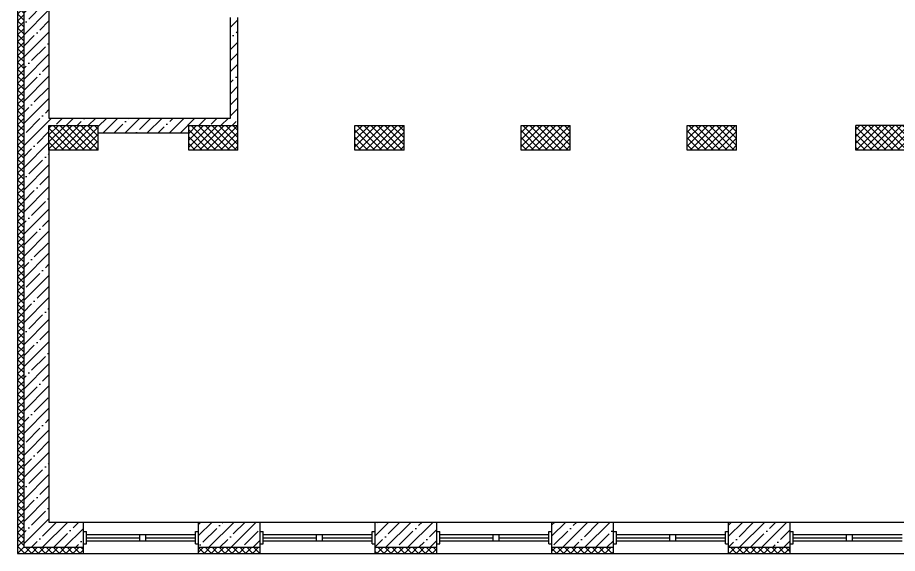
# Model space of a CAD drawing. Header units: millimetres. Extents: x -64157 to 9394, y -60673 to 2699.
# Drawn here: x -12126 to 2168, y -60673 to -51973 of the extents above; entities that cross this region are included whole.
import ezdxf

# ---------------------------------------------------------------- set-up
doc = ezdxf.new("R2010")
doc.units = ezdxf.units.MM
pattern_1 = [(45, (0, -46526.56), (-56.1266, 56.1266), []), (135, (0, -46526.56), (-56.1266, -56.1266), [])]

msp = doc.modelspace()

# ---------------------------------------------------------------- hatches: boundary and pattern name
h = msp.add_hatch()
h.set_pattern_fill('ANSI37', color=256, scale=25)
h.set_pattern_definition(pattern_1)
h.paths.add_polyline_path([(-12026, -43928), (-10976, -43928), (-10976, -43828), (-12126, -43828), (-12126, -47350), (-12026, -47350)])
h.paths.add_polyline_path([(-7446, -43828), (-9106, -43828), (-9106, -43928), (-7446, -43928)])
h.paths.add_polyline_path([(-5366, -43828), (-6581, -43828), (-6581, -43928), (-5366, -43928)])
h.paths.add_polyline_path([(-2596, -43828), (-3466, -43828), (-3466, -43928), (-2596, -43928)])
h.paths.add_polyline_path([(44, -43828), (-716, -43828), (-716, -43928), (44, -43928)])
h.paths.add_polyline_path([(9394, -43828), (1994, -43828), (1994, -43928), (9394, -43928)])
h.paths.add_polyline_path([(9394, -60573), (2294, -60573), (2294, -60673), (9394, -60673)])
h.paths.add_polyline_path([(424, -60573), (-576, -60573), (-576, -60673), (424, -60673)])
h.paths.add_polyline_path([(-2446, -60573), (-3446, -60573), (-3446, -60673), (-2446, -60673)])
h.paths.add_polyline_path([(-5316, -60573), (-6316, -60573), (-6316, -60673), (-5316, -60673)])
h.paths.add_polyline_path([(-8186, -60573), (-9186, -60573), (-9186, -60673), (-8186, -60673)])
h = msp.add_hatch()
h.set_pattern_fill('ANSI35', color=256, scale=40)
h.paths.add_polyline_path([(-11616, -50873), (-8666, -50873), (-8666, -51173), (-8546, -51173), (-8546, -50873), (-5176, -50873), (-5176, -50363), (-5686, -50363), (-5806, -50363), (-11616, -50363), (-11616, -49093), (-12026, -49095), (-12026, -60573), (-11056, -60573), (-11056, -60163), (-11616, -60163), (-11616, -54123), (-11616, -53723), (-10816, -53723), (-10816, -53843), (-9346, -53843), (-9346, -53723), (-8546, -53723), (-8546, -51973), (-8666, -51973), (-8666, -53603), (-11616, -53603)])
h.paths.add_polyline_path([(-476, -50363), (-1056, -50363), (-1056, -50873), (144, -50873), (144, -50363), (-356, -50363)])
h.paths.add_polyline_path([(-356, -44338), (44, -44338), (44, -43928), (-716, -43928), (-716, -44338), (-476, -44338)])
h.paths.add_polyline_path([(-5806, -44563), (-5986, -44563), (-5986, -44338), (-5366, -44338), (-5366, -43928), (-6581, -43928), (-6581, -44333), (-6481, -44333), (-6481, -44563)])
h = msp.add_hatch()
h.set_pattern_fill('ANSI37', color=256, scale=25)
h.set_pattern_definition(pattern_1)
h.paths.add_polyline_path([(-12026, -49095), (-12126, -49095), (-12126, -60673), (-11056, -60673), (-11056, -60573), (-12026, -60573)])
h = msp.add_hatch()
h.set_pattern_fill('ANSI37', color=256, scale=25)
h.set_pattern_definition(pattern_1)
h.paths.add_polyline_path([(-10816, -53723), (-11616, -53723), (-11616, -54123), (-10816, -54123)])
h.paths.add_polyline_path([(-8546, -53723), (-9346, -53723), (-9346, -54123), (-8546, -54123)])
h.paths.add_polyline_path([(-5846, -53723), (-6646, -53723), (-6646, -54123), (-5846, -54123)])
h.paths.add_polyline_path([(-3146, -53723), (-3946, -53723), (-3946, -54123), (-3146, -54123)])
h.paths.add_polyline_path([(-446, -53723), (-1246, -53723), (-1246, -54123), (-446, -54123)])
h.paths.add_polyline_path([(2294, -53723), (1494, -53723), (1494, -54123), (2294, -54123)])
h = msp.add_hatch()
h.set_pattern_fill('ANSI35', color=256, scale=40)
h.set_pattern_definition([(45, (0, -46526.56), (-179.605, 179.605), []), (45, (179.6, -46526.56), (-179.605, 179.605), [317.5, -63.5, 0, -63.5])])
h.paths.add_polyline_path([(-8186, -60163), (-9186, -60163), (-9186, -60573), (-8186, -60573)])
h.paths.add_polyline_path([(-5316, -60163), (-6316, -60163), (-6316, -60573), (-5316, -60573)])
h.paths.add_polyline_path([(-2446, -60163), (-3446, -60163), (-3446, -60573), (-2446, -60573)])
h.paths.add_polyline_path([(424, -60163), (-576, -60163), (-576, -60573), (424, -60573)])

# ---------------------------------------------------------------- linework, layer by layer
for p, q in [((-12126, -43828), (-12126, -60673)), ((-12026, -49095), (-12026, -60573)), ((-11616, -50873), (-11616, -53603)), ((-8666, -53603), (-8666, -51973)), ((-8546, -53723), (-8546, -51973)), ((-11616, -53603), (-8666, -53603)), ((-11616, -53723), (-10816, -53723)), ((-11616, -54123), (-11616, -53723)), ((-10816, -54123), (-10816, -53723)), ((-9346, -53723), (-8546, -53723)), ((-9346, -54123), (-9346, -53723)), ((-8546, -54123), (-8546, -53723)), ((-6646, -53723), (-5846, -53723)), ((-6646, -54123), (-6646, -53723)), ((-5846, -54123), (-5846, -53723)), ((-3946, -53723), (-3146, -53723)), ((-3946, -54123), (-3946, -53723)), ((-3146, -54123), (-3146, -53723)), ((-1246, -53723), (-446, -53723)), ((-1246, -54123), (-1246, -53723)), ((-446, -54123), (-446, -53723)), ((2294, -53723), (1494, -53723)), ((1494, -54123), (1494, -53723)), ((-10816, -53843), (-9346, -53843)), ((-10816, -54123), (-11616, -54123)), ((-11616, -54123), (-11616, -60163)), ((-8546, -54123), (-9346, -54123)), ((-5846, -54123), (-6646, -54123)), ((-3146, -54123), (-3946, -54123)), ((-446, -54123), (-1246, -54123)), ((2294, -54123), (1494, -54123)), ((-11616, -60163), (2294, -60163)), ((-11056, -60673), (-11056, -60163)), ((-9186, -60673), (-9186, -60163)), ((-8186, -60673), (-8186, -60163)), ((-6316, -60673), (-6316, -60163)), ((-5316, -60673), (-5316, -60163)), ((-3446, -60673), (-3446, -60163)), ((-2446, -60673), (-2446, -60163)), ((-576, -60673), (-576, -60163)), ((424, -60673), (424, -60163)), ((-11056, -60318), (-11006, -60318)), ((-11006, -60518), (-11006, -60318)), ((-11006, -60368), (-9236, -60368)), ((-11006, -60418), (-10146, -60418)), ((-10146, -60368), (-10146, -60468)), ((-10046, -60368), (-10046, -60468)), ((-10046, -60418), (-9236, -60418)), ((-9236, -60318), (-9186, -60318)), ((-9236, -60518), (-9236, -60318)), ((-8186, -60318), (-8136, -60318)), ((-8136, -60518), (-8136, -60318)), ((-8136, -60368), (-6366, -60368)), ((-8136, -60418), (-7276, -60418)), ((-7276, -60368), (-7276, -60468)), ((-7176, -60368), (-7176, -60468)), ((-7176, -60418), (-6366, -60418)), ((-6366, -60318), (-6316, -60318)), ((-6366, -60518), (-6366, -60318)), ((-5316, -60318), (-5266, -60318)), ((-5266, -60518), (-5266, -60318)), ((-5266, -60368), (-3496, -60368)), ((-5266, -60418), (-4406, -60418)), ((-4406, -60368), (-4406, -60468)), ((-4306, -60368), (-4306, -60468)), ((-4306, -60418), (-3496, -60418)), ((-3496, -60318), (-3446, -60318)), ((-3496, -60518), (-3496, -60318)), ((-2446, -60318), (-2396, -60318)), ((-2396, -60518), (-2396, -60318)), ((-2396, -60368), (-626, -60368)), ((-2396, -60418), (-1536, -60418)), ((-1536, -60368), (-1536, -60468)), ((-1436, -60368), (-1436, -60468)), ((-1436, -60418), (-626, -60418)), ((-626, -60318), (-576, -60318)), ((-626, -60518), (-626, -60318)), ((424, -60318), (474, -60318)), ((474, -60518), (474, -60318)), ((474, -60368), (2244, -60368)), ((474, -60418), (1334, -60418)), ((1334, -60368), (1334, -60468)), ((1434, -60368), (1434, -60468)), ((1434, -60418), (2244, -60418)), ((-12026, -60573), (-11056, -60573)), ((-11056, -60518), (-11006, -60518)), ((-11006, -60468), (-9236, -60468)), ((-9236, -60518), (-9186, -60518)), ((-9186, -60573), (-8186, -60573)), ((-8186, -60518), (-8136, -60518)), ((-8136, -60468), (-6366, -60468)), ((-6366, -60518), (-6316, -60518)), ((-6316, -60573), (-5316, -60573)), ((-5316, -60518), (-5266, -60518)), ((-5266, -60468), (-3496, -60468)), ((-3496, -60518), (-3446, -60518)), ((-3446, -60573), (-2446, -60573)), ((-2446, -60518), (-2396, -60518)), ((-2396, -60468), (-626, -60468)), ((-626, -60518), (-576, -60518)), ((-576, -60573), (424, -60573)), ((424, -60518), (474, -60518)), ((474, -60468), (2244, -60468)), ((-12126, -60673), (9394, -60673))]:
    msp.add_line(p, q)

doc.saveas('drawing.dxf')
